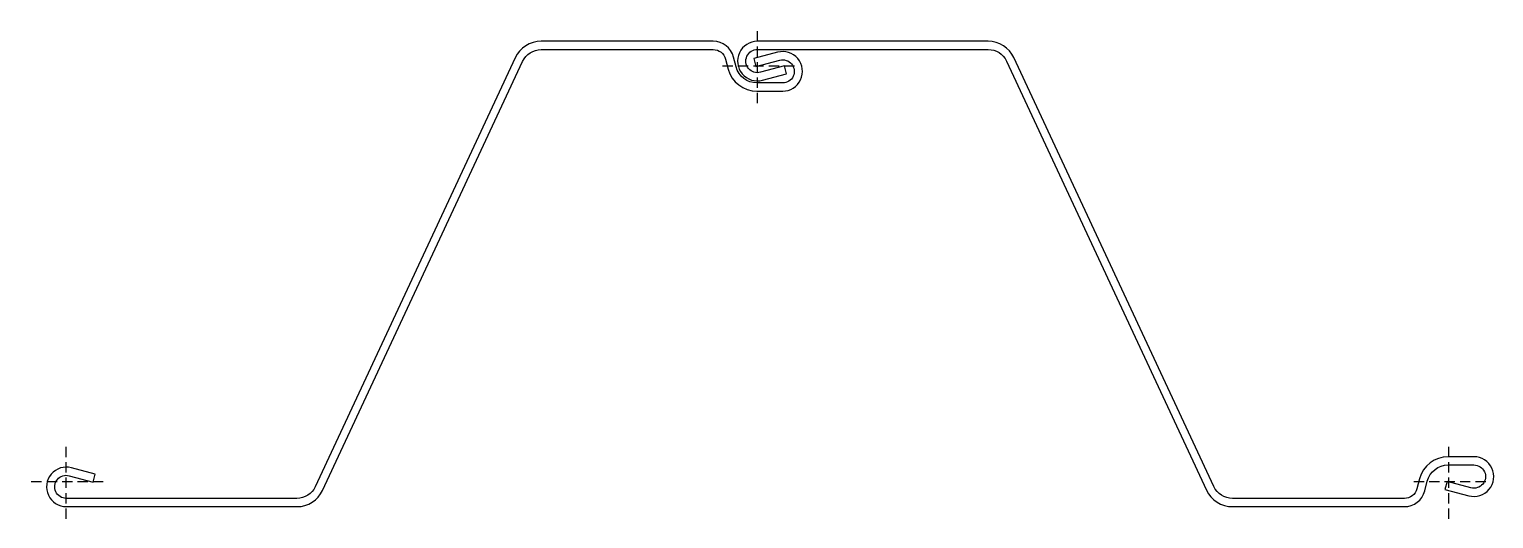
# Model space of a CAD drawing. Header units: millimetres. Extents: x -36 to 1388, y -36 to 440.
import ezdxf

# ---------------------------------------------------------------- set-up
doc = ezdxf.new("R2010")
doc.units = ezdxf.units.MM
doc.linetypes.add('DASHED', pattern=[0.75, 0.5, -0.25])
doc.layers.add('ref', color=251, linetype='Continuous', plot=False)

msp = doc.modelspace()

# ---------------------------------------------------------------- linework, layer by layer
for points in [[(628.9, 420.3, -0.340699), (641, 411), (643.5, 401.3, 0.340699), (671.5, 379.8), (696.5, 379.8, 1.140281), (691.5, 417.6), (668.3, 411.4), (670.4, 403.7), (693.6, 409.9, -1.140281), (696.5, 387.8), (671.5, 387.8, -0.340699), (651.2, 403.4), (648.7, 413, 0.340699), (628.9, 428.3), (461.8, 428.3, 0.291475), (436.4, 412.1), (242, -5, -0.291475), (224.3, -16.2), (0, -16.2, -1.140281), (2.9, 5.9), (26.1, -0.3), (28.2, 7.4), (5, 13.6, 1.140281), (0, -24.2), (224.3, -24.2, 0.291475), (249.2, -8.4), (443.7, 408.7, -0.291475), (461.8, 420.3)], [(1300.9, -24.2, 0.340699), (1320.7, -9), (1323.2, 0.6, -0.340699), (1343.5, 16.3), (1368.5, 16.3, -1.140281), (1365.6, -5.9), (1342.4, 0.3), (1340.3, -7.4), (1363.5, -13.6, 1.140281), (1368.5, 24.3), (1343.5, 24.3, 0.340699), (1315.5, 2.7), (1313, -7, -0.340699), (1300.9, -16.2), (1133.8, -16.2, -0.291475), (1115.7, -4.7), (921.2, 412.4, 0.291475), (896.3, 428.3), (672, 428.3, 1.140281), (677, 390.4), (700.2, 396.6), (698.1, 404.3), (674.9, 398.1, -1.140281), (672, 420.3), (896.3, 420.3, -0.291475), (914, 409), (1108.4, -8.1, 0.291475), (1133.8, -24.2)]]:
    msp.add_lwpolyline(points, format="xyb", close=True)
at = {"layer": 'ref', "linetype": 'DASHED', "ltscale": 20}
for p, q in [((672, 368.1), (672, 440)), ((708, 404), (636, 404)), ((0, -36), (0, 36)), ((1344, -36), (1344, 36)), ((36, 0), (-36, 0)), ((1380, 0), (1308, 0))]:
    msp.add_line(p, q, dxfattribs=at)

doc.saveas('drawing.dxf')
